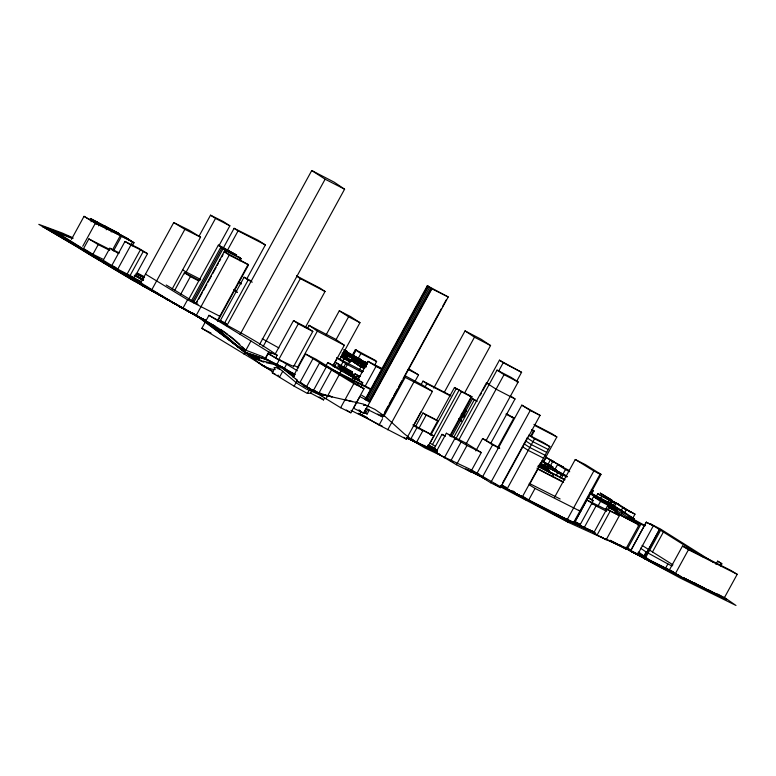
<?xml version="1.0" encoding="UTF-8"?>
<svg xmlns="http://www.w3.org/2000/svg" width="776" height="776" viewBox="0 0 776 776"><rect width="100%" height="100%" fill="white"/><g stroke="black" fill="none" stroke-linecap="round" stroke-linejoin="round"><path stroke-width="1.16" d="M448.227 296.965L427.295 285.762L431.902 288.837L448.227 296.965L382.539 416.954L365.874 408.632M274.006 367.514L279.554 367.979M71.421 239.386L84.041 216.339L95.7 223.09L130.106 240.347M91.034 221.761L92.179 219.666L90.22 218.473L91.723 219.22M82.741 246.293L95.351 223.245L84.041 216.339M95.923 224.186L97.068 222.091L92.179 219.666M109.542 249.387L88.862 238.911L83.585 248.543L92.936 254.256L103.383 259.436M98.61 225.835L99.755 223.74L97.068 222.091M106.205 229.774L107.36 227.678L104.712 226.068L118.864 233.401L90.579 218.522M92.936 254.256L98.212 244.615L88.862 238.911M111.259 231.976L112.404 229.88M119.388 252.966L109.823 248.213L103.227 260.261L117.719 269.175L134.326 277.75L147.518 253.655L138.758 248.301L124.984 241.462L111.793 265.557L116.051 267.613M112.287 250.309L120.319 235.642L95.351 223.245M113.451 251.017L121.483 236.35L120.319 235.642M130.814 245.1L132.58 241.86M117.719 269.175L130.911 245.08L124.984 241.462M132.289 245.837L134.006 242.694L127.953 238.989M127.216 273.899L140.407 249.804L130.911 245.08M130.048 275.625L143.24 251.531L140.407 249.804M173.727 222.566L140.747 282.803L151.883 289.594L184.863 229.356L173.727 222.566L189.383 230.336L200.547 237.165L172.194 288.953M198.966 236.302L210.529 215.185L223.226 221.499L229.861 225.806L218.871 245.876M174.658 290.476L184.407 272.667L199.965 280.699M184.62 273.918L185.765 271.823L182.845 269.941M186.017 272.289L215.505 218.425L210.529 215.185M180.653 294.395L190.401 276.586L184.407 272.667M198.326 316.453L182.796 308.45L187.54 299.779L145.5 274.132M188.84 299.041L218.347 245.148L236.593 254.994L218.347 245.148M191.09 301.457L220.597 247.554L240.046 257.816L238.659 257.099L241.094 258.709L239.939 260.823M192.846 301.175L221.771 248.339L220.597 247.554M223.119 248.378L234.1 228.319L258.33 240.366L265.373 244.935L246.865 278.739M193.457 302.853L222.964 248.96L221.771 248.339M195.833 303.445L224.186 251.666L248.165 264.432L248.514 264.907L217.619 321.322M196.415 303.377L197.57 301.263M198.724 299.148L202.196 292.804M203.351 290.69L206.823 284.355M207.978 282.241L211.45 275.897M212.614 273.782L216.087 267.448M217.241 265.334L218.395 263.219M219.55 261.105L220.714 258.99M221.868 256.875L223.022 254.761M224.186 252.646L225.341 250.532L222.964 248.96M227.659 249.891L238.067 230.879L234.1 228.319M196.221 315.415L229.221 255.139L224.186 251.666M263.394 365.661L201.838 328.335L208.957 315.328C232.005 328.112 255.595 340.053 277.187 355.243L275.548 358.24M217.503 320.44L248.165 264.432M227.504 324.998L220.326 320.585L244.071 277.216L251.298 280.999M224.4 323.379L248.145 280.01L244.071 277.216M226.776 325.736L311.748 170.536L334.165 182.147L344.592 189.198L259.62 344.389M240.153 334.398L325.125 179.198L311.748 170.536M243.809 353.992L244.906 351.994M246.002 349.995L250.929 340.984L208.957 315.328M263.074 346.639L300.322 278.613L296.548 276.072M264.926 358.987L268.758 351.984L277.187 355.243M265.159 359.084L269 352.081M270.174 354.952L271.27 352.954M275.267 353.924L293.522 320.585L308.033 328.17L312.806 331.439L293.415 366.864M278.894 359.278L298.294 323.854L293.522 320.585M324.61 397.904L323.514 399.912L310.681 393.131L307.393 393.442L294.133 386.167L272.26 372.81L275.005 367.805M276.644 364.798L279.389 359.792L292.484 366.02L294.424 365.593L298.653 367.805M305.259 327.627L325.047 291.485L320.333 288.313L296.675 275.994M279.486 377.233L282.774 371.229M284.423 368.222L286.616 364.225L279.389 359.792M307.364 328.49L309.071 325.367L335.222 339.015L344.311 345.262L332.904 366.097M297.383 367.601L317.345 331.139L309.071 325.367M292.872 377.039L305.492 353.992L315.871 359.162L364.031 388.698L350.839 412.793L340.645 407.72L297.004 380.977M294.133 386.167L296.325 382.161M299.827 382.704L313.019 358.609M326.065 334.98L339.306 310.798L350.529 316.55L359.977 322.68L339.83 359.472M335.901 339.936L348.57 316.802L339.306 310.798M307.393 393.442L309.032 390.435M310.681 393.131L311.777 391.133M326.007 365.7L327.724 362.557L343.002 370.288L353.487 377.155L351.77 380.298M333.185 365.36L337.123 358.182L347.318 364.555L362.305 372.393M318.383 394.082L331.575 369.987M334.281 367.155L336.58 362.964L352.469 372.024L351.324 374.119M344.709 356.853L345.853 354.758L356.989 360.51L359.113 361.897L357.959 363.993M342.895 360.898L344.049 358.803L340.344 356.388M339.432 367.873L340.577 365.777L336.58 362.964M340.703 366.156L342.944 362.053M339.422 374.071L341.139 370.928L327.724 362.557M326.036 398.777L339.228 374.682L305.492 353.992M343.477 367.62L345.727 363.517M352.546 354.787L355.379 349.617L375.4 360.413L376.602 361.567L374.905 364.671M345.068 368.658L347.318 364.555M353.138 355.185L355.961 350.024L355.379 349.617M348.152 364.322L350.587 360.113L364.332 368.173M353.138 355.437L355.961 350.024M358.046 358.687L360.879 353.526L355.961 350.277M353.866 375.933L355.01 373.838L360.229 376.515M359.23 370.074L360.956 366.932L350.587 360.113M354.021 380.987L355.165 378.892L346.3 373.275L362.751 382.752L361.606 384.847M356 378.736L357.726 375.594L355.01 373.838M340.645 407.72L353.837 383.625L339.228 374.682M357.785 379.328L358.929 377.233M358.182 379.357L368.028 361.373L381.811 368.454M357.212 385.43L358.357 383.334M360.976 387.331L362.12 385.235M365.011 386.506L376.011 366.408L368.028 361.373M365.079 399.485L427.295 285.762M366.175 398.457L376.059 380.405M377.223 378.281L380.706 371.908M381.87 369.783L385.362 363.42M386.526 361.296L390.008 354.923M391.172 352.799L394.664 346.426M395.828 344.301L408.613 320.944M409.776 318.82L413.269 312.447M414.423 310.322L420.243 299.701M421.407 297.577L424.889 291.213M426.053 289.089L427.799 285.898M365.612 399.921L427.818 286.295M366.194 400.319L428.4 286.703M405.024 375.739L422.959 385.323L432.426 391.414L406.304 439.129L379.076 425.083L359.831 413.831L360.995 411.707M367.339 401.046L429.545 287.43M368.503 401.755L430.709 288.139M431.902 288.837L363.76 413.288L365.729 408.884M369.939 401.202L431.563 288.643M366.379 408.225L364.08 412.434L367.135 414.025L369.444 409.815M365.612 413.22L367.921 409.02M384.556 412.502L388.039 406.129M389.203 404.005L392.695 397.632M393.849 395.508L397.341 389.135M398.505 387.02L401.997 380.647M403.151 378.523L441.525 308.441M442.689 306.316L446.171 299.943M379.076 425.083L382.558 418.73M383.722 416.605L405.198 377.378L432.426 391.414M387.728 429.788L413.85 382.083M415.092 381.152L418.536 374.866L408.68 368.707M421.261 384.304L422.998 381.132L450.837 395.585M425.112 386.875L426.849 383.703L422.998 381.132M433.745 388.087L465.057 330.896L481.149 339.257L490.558 345.553L464.465 393.219M414.122 424.297L421.009 411.726M415.47 426.635L422.93 413.016L434.492 418.894L437.674 420.912L430.224 434.531M410.669 439.187L417.003 427.625L413.123 425.18M418.72 428.682L426.17 415.063L422.93 413.016M416.586 442.194L422.92 430.631L421.222 429.565L433.784 435.947L427.45 447.51L415.936 441.66M444.318 392.258L474.466 337.191L465.057 330.896M436.49 420.359L454.484 387.486L472.012 396.875L450.536 436.102M430.68 435.297L456.22 388.65L454.484 387.486M456.22 388.65L459.072 390.134L430.05 443.135L435.326 446.229M432.397 444.706L461.419 391.696L459.072 390.134M437.043 450.72L434.075 448.809L441.99 434.347L445.162 435.986M446.365 433.221L435.811 452.505L456.443 464.737L470.731 471.847L481.285 452.573L466.609 443.484L446.365 433.221L466.997 445.463L481.285 452.573M449.711 436.005L471.187 396.779L468.946 395.275L472.012 396.875M451.651 436.878L472.545 398.719L476.736 400.891M453.97 436.985L474.281 399.873L472.545 398.719M444.289 457.898L454.843 438.624M455.58 439.226L486.426 382.888L489.491 384.469M480.344 395.081L481.508 392.966M482.662 390.852L499.453 360.171L521.588 372.305L516.37 381.821M458.8 439.934L497.018 370.113L510.947 377.281L518.184 381.986L486.329 440.167M498.599 371.19L503.226 362.731L499.453 360.171M450.652 461.109L461.206 441.835M465.823 444.493L504.041 374.672L497.018 370.113M456.443 464.737L466.997 445.463M475.824 450.914L482.614 438.527L499.734 448.111M490.577 443.6L515.022 398.951L510.443 395.935M482.614 438.527L492.605 444.803L476.774 473.719L471.779 470.576M497.494 447.868L513.751 418.186L511.5 416.683L514.575 418.283L506.466 413.792M482.226 477.434L521.802 405.15L540.067 415.373L500.491 487.658L490.665 482.759L482.226 477.434L486.523 479.616M490.665 482.759L530.231 410.485L521.802 405.15M502.489 483.128L524.033 443.765L529.785 447.5L545.101 455.269M524.207 443.445L527.641 437.179M530.551 436.277L533.461 430.971L531.958 429.972M531.385 436.374L534.286 431.068L532.443 429.846M507.097 488.938L534.538 438.818L528.786 435.094L543.025 442.301L549.854 446.598L522.413 496.718L507.097 488.938L501.344 485.213M540.988 463.078L542.143 460.983L552.929 467.084L542.143 460.983M529.892 483.817L537.923 469.15L563.599 482.497M541.018 464.106L542.162 462.011M543.181 461.943L556.848 436.975L551.969 433.735L533.937 424.385M543.763 461.836L546.062 457.646L554.52 462.001L545.615 457.083M543.763 464.979L544.917 462.884M544.907 466.425L546.052 464.329L556.538 470.188L546.052 464.329M548.011 464.281L550.31 460.09L563.366 467.123L550.31 460.09M559.797 515.671L528.718 499.987L535.052 488.414L529.164 484.738M547.226 468.054L548.37 465.959M550.368 465.813L552.667 461.623M554.743 469.703L557.614 464.465L569.38 470.537M552.58 476.668L553.734 474.572L537.981 466.075M556.004 475.814L557.721 472.671M559.612 477.686L561.329 474.543M562.571 474.805L565.432 469.567L557.614 464.465M561.242 478.54L562.969 475.397L540.853 463.417M554.607 497.212L575.258 459.499L585.414 464.63L601.002 474.359L574.463 522.82M567.295 519.454L593.834 470.983L575.258 459.499M573.571 522.617L600.1 474.146L598.024 472.856L601.002 474.359M587.791 497.843L590.39 493.759L607.511 502.557L614.33 507.048L613.185 509.143M574.725 521.957L587.917 497.862L593.174 500.52L591.448 503.663M591.564 493.914L593.281 490.772L591.293 489.452M591.826 499.822L593.543 496.679L610.596 505.545L617.599 510.239L600.556 501.374L593.543 496.679M579.982 525.003L591.855 503.314L593.514 504.157L586.782 499.938L607.191 510.075M596.628 495.815L597.772 493.72L605.241 497.62L609.276 500.268L608.132 502.363M584.192 527.641L596.065 505.952L591.855 503.314M600.614 498.454L601.759 496.359L597.772 493.72M597.685 506.612L600.556 501.374M605.668 509.308L607.395 506.165L621.721 513.421L638.192 523.732L623.118 516.108L609.276 507.679L608.132 509.774M609.16 503.799L610.877 500.656L613.03 501.771L614.592 502.8L612.875 505.942M593.621 533.044L606.813 508.949L619.384 515.642L606.192 539.737L593.621 533.044L596.54 534.528M610.663 502.169L611.808 500.074L600.284 493.138L611.808 500.074M609.917 504.293L611.633 501.15L610.877 500.656M610.712 504.817L612.439 501.674L611.633 501.15M597.016 535.168L610.208 511.074L606.813 508.949M614.35 506.505L616.066 503.362L611.992 500.986L619.976 505.147L631.363 512.519L629.22 511.413M621.159 510.608L622.885 507.465L634.981 514.158L632.692 518.349M621.256 514.41L622.4 512.315L616.096 508.096L624.166 512.121L634.516 519.057L622.4 512.315M624.612 512.849L626.339 509.706L622.885 507.465M627.697 517.893L628.841 515.798M637.823 525.216L638.968 523.121L629.2 517.029L645.36 525.73M605.445 538.67L625.854 549.01L639.046 524.915L614.883 512.228L639.046 524.915M625.786 547.216L627.716 548.263L640.908 524.169L644.07 525.759M630.452 551.096L646.282 522.19L653.363 525.769L637.533 554.685L630.452 551.096L637.533 554.685M630.529 551.193L646.282 522.19M643.711 556.305L646.088 551.969L640.539 548.176M643.663 558.138L659.493 529.222L660.812 529.901L644.982 558.807L643.663 558.138L644.982 558.807M643.867 558.254L659.697 529.339L660.812 529.901M652.49 551.949L663.383 532.045M665.983 567.402L667.884 563.929L672.045 566.043M724.008 598.403L737.2 574.308L730.701 570.331L682.502 546.042L669.31 570.137L675.256 573.842L722.951 597.869M675.256 573.842L688.448 549.747L682.502 546.042M715.928 564.288L717.654 561.145L721.961 563.783L720.817 565.879M720.487 565.714L721.632 563.618L717.654 561.145M277.808 375.264L278.545 375.274M363.42 405.382L364.099 405.402M275.257 369.57C265.615 368.978 257.516 362.858 251.036 356.155M309.352 388.233L304.085 386.303L301.583 383.567L297.121 381.482L296.286 379.542M248.514 264.907L229.221 255.139M277.847 368.726L280.097 369.075M365.166 364.962L364.313 364.798L366.068 365.952M351.974 401.27L352.391 401.667L345.436 399.844M357.697 402.676L355.709 402.191M266.216 362.693L275.17 364.652L282.212 367.407M322.816 394.169L323.553 394.334M262.754 361.044L273.812 363.624L283.987 367.834L294.667 375.225M321.022 394.295L326.929 395.673M324.3 395.003L331.983 396.866M312.068 390.396L316.986 391.667M314.901 390.988L309.537 389.154L313.358 390.105M368.406 406.478L368.949 406.634L364.575 404.733M359.666 410.349L359.162 410.223L359.676 410.756M265.12 366.476L263.171 365.933L269.815 369.095M307.218 387.602L309.546 388.252M315.851 391.405L310.982 390.202L321.002 394.295M380.696 414.433L381.957 414.791M382.287 414.85L384.547 416.14L382.267 415.577M288.206 370.763L295.423 374.41M261.706 360.675L252.297 357.358L243.227 351.14L217.784 329.257L208.841 322.797L179.634 306.569L209.976 323.437L218.997 329.926L244.489 352.032L253.539 358.396L263.985 362.208M324.61 394.809L326.405 395.45L324.504 394.703M318.412 392.588L320.692 393.413M246.904 352.828C264.567 358.328 282.154 364.933 295.22 378.727M328.617 395.537L331.963 396.759M275.674 374.469L272.26 372.81M283.288 367.824L294.57 374.643M314.076 390.968L323.185 394.557M328.209 395.498L329.751 396.119M366.864 399.145L365.496 398.651L370.094 401.725L359.87 396.643L353.546 408.205L363.76 413.288M407.264 438.508L411.552 439.662L406.352 437.509M72.769 237.708L62.4 233.091L38.8 224.342L76.126 246.322A1831.069 1200.142 -63.5 0 0 103.955 263.093L131.852 279.758L182.428 307.81M73.06 238.339L47.937 228.319L109.988 265.955L61.905 236.864L45.813 227.611L42.496 226.524L81.431 249.329A1609.114 1071.19 -63.5 0 0 104.741 263.355L103.257 262.657L134.452 281.038M72.381 238.533L53.36 230.967L113.248 267.575L141.164 281.572M470.314 470.421L479.335 474.456L470.518 470.12M574.182 523.15L594.833 532.637M170.623 301.369L201.799 318.946L237.582 346.6L247.554 353.371L268.671 360.355L280.97 366.369L294.22 376.195M722.456 596.957L723.222 597.2M558.633 515.487L594.27 532.064M593.873 532.501L565.704 519.804M477.735 474.689L479.907 475.688M485.66 478.666L469.558 470.809M594.61 532.608L563.754 518.368L564.433 518.775M595.037 532.85L550.397 511.947M484.544 478.491L486.707 479.51M594.562 532.297L546.837 509.793L500.549 485.446M406.837 437.887L421.038 444.687M407.342 438.256L422.998 445.715L421.475 444.9M407.701 438.12L437.412 452.748M501.131 486.203L505.428 488.279M500.762 486.174L518.843 495.437M407.72 437.945L436.18 452.253M407.953 438.13L435.743 451.933M469.412 470.557L476.9 474.204M500.404 485.776L523.771 498.066M367.029 364.274L344.825 353.245M411.435 439.779L434.812 451.477M469.16 470.479L476.668 474.165M610.072 540.232L617.521 544.024M715.249 593.398L715.957 593.863L683.113 577.587M711.301 591.457L708.333 590.002L723.261 597.481M705.937 589.003L683.035 577.538M717.102 593.834L720.012 595.279M184.863 229.356L200.547 237.165M530.231 410.485L540.067 415.373M99.755 223.74L107.36 227.678M116.177 232.431L113.073 230.899L128.03 238.843L118.243 233.46M121.483 236.35L134.006 242.694M143.24 251.531L147.518 253.655M98.212 244.615L109.707 250.318M646.36 522.277L653.363 525.769M137.439 274.52L143.696 277.633M610.208 511.074L619.384 515.642M353.837 383.625L364.031 388.698M673.442 571.922L624.059 547.313M694.908 583.339L703.463 587.597M680.998 576.519L622.74 546.702M671.541 572.222C654.44 564.821 650.851 561.485 625.99 548.457M674.383 572.591L650.88 561.009L638.648 552.105M678.913 575.297L652.315 562.096L711.64 592.913L712.601 593.252L710.962 591.981L726.656 599.644L717.422 594.474L718.236 595.066M136.072 273.453L144.491 277.662M435.317 448.547L428.129 444.91M434.754 448.528L428.459 445.327M469.199 470.654L480.945 476.542M341.139 370.928L353.487 377.155M688.448 549.747L737.2 574.308M137.323 273.006L144.317 276.731M141.62 282.125L115.799 269.078L180.662 307.15M627.716 548.263L630.878 549.854M359.831 413.831L367.252 417.566M470.043 471.11L481.741 477.007M593.834 470.983L600.1 474.146M376.011 366.408L382.296 369.58M609.276 507.679L612.012 509.056L607.395 506.165M325.988 366.262L371.355 389.154M333.738 370.899L371.452 389.94M596.065 505.952L606.609 511.287M143.638 279.641L135.519 275.305M529.213 483.37L560.127 498.968M578.809 510.259L580.797 511.258M535.052 488.414L579.905 511.054M580.167 524.275L574.909 521.617L580.681 525.245M502.169 485.291L506.427 487.444M512.538 490.868L514.575 491.897M611.362 541.212L625 547.827M437.945 453.582L440.07 454.658M358.163 413.249L363.566 415.975M314.115 391.744L322.7 396.08M351.004 410.368L382.471 426.257M600.44 536.497L606.192 539.737M547.914 510.453L510.385 490.704L501.529 485.349M526.875 500.219L517.65 495.136M534.538 438.818L549.854 446.598M548.273 449.488L532.957 441.719L527.195 437.984M546.692 452.379L531.366 444.609L525.614 440.875M543.52 458.16L528.204 450.39L522.452 446.656M355.165 378.892L362.751 382.752M426.17 415.063L437.674 420.912M413.113 424.695L433.784 435.947M417.003 427.625L422.92 430.631M411.222 438.702L413.336 439.779M413.627 440.69L415.606 441.699M483.458 477.987L467.656 469.703M538.689 506.01L551.755 512.742M492.605 444.803L499.589 448.373M477.774 474.223L481.76 476.26M360.879 353.526L376.602 361.567M325.125 179.198L344.592 189.198M238.067 230.879L265.373 244.935M348.57 316.802L359.977 322.68M238.377 281.94L241.375 283.473M375.72 365.748L382.19 369.075M346.804 352.323L348.957 353.429M366.485 362.751L361.325 360.103L365.477 362.79M463.243 412.803L465.299 413.86M462.253 413.356L464.213 414.365M343.496 352.469L356.611 360.161L342.226 352.75M461.662 413.375L464.698 414.937M185.765 271.823L200.644 279.457M366.35 365.147L357.493 361.247L365.661 366.369M341.683 356.048L351.974 361.344M354.031 362.402L362.576 367.252L356.378 364.06M350.18 360.869L344.961 358.415L350.345 361.936M360.956 366.932L364.012 368.503M626.339 509.706L634.981 514.158M357.726 375.594L359.812 376.67M215.505 218.425L229.861 225.806M504.041 374.672L518.184 381.986M515.022 398.951L496.106 389.174L486.426 382.888M408.079 369.463L418.536 374.866M464.62 409.961L466.686 411.028M463.961 410.378L466.027 411.445M463.66 411.164L465.765 412.25M343.768 349.656L346.969 351.305L345.252 350.18M344.321 350.568L361.005 359.589L344.321 350.995M367.611 363.168L365.467 362.072L367.087 363.129M343.778 351.247L367.349 363.798M367.271 363.886L343.623 351.431M343.884 352.207L363.391 362.819M462.089 414.19L464.213 415.286M359.113 361.897L345.853 354.758M342.682 354.205L347.92 357.329L341.779 354.166M565.432 469.567L569.72 471.769M365.913 366.941L351.169 358.851L366.194 366.844M358.541 365.283L364.671 368.445M344.049 358.803L350.209 361.985M459.091 419.525L461.235 420.631M459.246 420.068L461.39 421.184M564.938 479.714L545.829 469.829L564.744 479.888M434.075 448.809L437.247 450.449M431.582 449.896L410.494 439.177L437.693 453.233M225.341 250.532L241.094 258.709M534.654 425.471L556.848 436.975M426.849 383.703L450.41 395.925M461.08 416.44L463.214 417.546M190.401 276.586L198.598 280.825M342.216 355.233L354.477 362.023L342.264 355.699M458.723 418.778L460.857 419.874M459.033 419.428L461.157 420.534M567.013 476.668L557.818 471.895L566.422 476.891M591.661 489.937L593.281 490.772M601.759 496.359L609.276 500.268M539.436 464.261L549.049 469.247L540.144 463.359M539.039 465.28L549.544 471.042L538.602 465.377M590.643 493.478L608.306 502.412L590.167 492.605M538.049 466.434L553.734 474.572M614.33 507.048L598.199 498.706L590.09 493.652M187.54 299.779L220.258 316.501L219.918 316.036M202.468 318.655L205.601 320.226M201.838 328.335L210.994 333.079M618.317 544.383L620.441 545.48M474.466 337.191L490.558 345.553M300.322 278.613L325.047 291.485M505.933 414.122L513.751 418.186M461.419 391.696L471.187 396.779M474.281 399.873L477.133 401.357M532.239 430.011L534.286 431.068M531.502 429.962L533.461 430.971M364.507 368.193L360.229 365.971L362.217 367.3M566.548 475.824L553.24 468.908L567.343 476.745M540.484 463.718L562.969 475.397M536.963 468.19L562.648 481.537M198.006 304.347L166.229 285.005M278.923 347.978L262.249 338.714M619.646 545.13L624.942 547.885M503.226 362.731L521.588 372.305M248.145 280.01L252.278 282.163M298.294 323.854L312.806 331.439M336.726 357.552L363.401 371.423M612.439 501.674L614.592 502.8M220.326 320.585L226.524 323.825M619.82 545.091L621.945 546.207M317.345 331.139L344.311 345.262M234.624 290.311L236.748 291.427M340.577 365.777L352.469 372.024M624.234 547.439L647.669 559.428L638.066 552.366M344.447 371.626L359.104 379.367M344.651 372.179L359.298 379.91M217.542 320.1L218.667 320.798M503.973 487.435L510.947 491.13M364.225 367.659L361.005 365.787L364.507 367.494L363.915 367.116M185.309 309.469L174.008 303.426L205.786 321.128L214.748 327.579L240.521 348.987L249.649 355.136L259.776 358.716L249.503 355.01L240.201 348.734L213.856 327.084L204.709 320.536L136.576 282.086L49.276 229.017M190.43 312.282L206.397 320.847M527.098 499.851L540.067 506.815M625.708 548.273L649.473 560.796L622.4 546.517M205.941 320.75L182.952 308.373M134.811 275.703L142.774 280.02M135.024 275.228L143.337 279.729M638.968 523.121L640.908 524.169M515.574 493.575L527.864 500.297M517.01 494.399L569.225 522.539L560.146 516.991L565.685 519.794M438.091 453.504L440.176 454.649M646.088 551.969L667.884 563.929M134.258 275.305L143.104 280.155M319.12 397.002L321.186 398.146M720.438 595.502L721.098 595.871M141.251 285.131L188.733 311.089L197.929 316.831L233.013 342.895L242.122 348.793L262.54 356.572L271.794 362.217L297.179 383.46L306.423 389.106L316.453 393.325L363.605 404.131L374.915 409.389L385.187 416.557L404.189 433.716L414.103 441.525L424.802 447.907L469.926 469.189L502.344 487.774L568.527 522.442L625.349 548.283L680.077 577.965L735.987 605.464L724.057 597.21M450.526 460.498L452.592 461.671M308.809 387.971L300.205 382.248M310.914 389.174L313.019 390.367M161.34 295.889L105.546 262.831L54.805 231.102M526.875 500.21L511.103 491.363M377.718 414.045L379.483 415.073M450.303 460.43L453.194 462.118M363.43 413.094L360.268 411.154M217.406 319.479L220.976 321.817M143.298 280.029L137.08 276.334M503.052 486.542L507.281 489.055M721.67 596.191L722.912 596.967M561.766 517.437L562.445 517.844M427.634 445.812L437.237 451.797M126.459 238.251L132.531 241.957M361.694 395.265L366.602 398.263M109.823 248.213L118.408 253.461M286.616 364.225L297.353 370.773M364.196 412.221L367.135 414.025M194.194 314.193L212.488 326.327L238.416 347.279M152.921 290.224L182.796 308.45M346.348 410.038L350.839 412.793M427.634 446.084L437.043 452.127M250.929 340.984L268.758 351.984M465.833 468.811L470.731 471.847M281.484 361.199L268.215 353.516L279.321 360.394M264.15 365.962L272.153 370.909M261.881 365.079L272.987 371.956M588.13 497.368L593.174 500.52M672.957 564.85L642.091 545.392M522.83 496.31L528.718 499.987M380.997 415.985L382.539 416.954M622.1 546.653L625.854 549.01M713.309 562.251L660.502 529.028L650.172 523.722L702.697 556.78M520.463 495.486L522.413 496.718M493.895 483.487L500.491 487.658M423.774 445.191L427.45 447.51M238.397 282.076L241.414 283.987M205.271 320.721C218.386 327.239 233.537 338.152 244.537 349.772M616.066 503.362L625.999 509.745M441.99 434.347L444.958 436.267M344.709 350.539L349.142 353.41M360.462 360.113L363.42 362.033M617.25 503.42L619.432 504.856L613.234 501.335M362.46 362.188L365.942 364.477M227.543 251.075L228.125 251.463M461.177 414.656L464.096 416.605M358.784 410.077L360.753 411.425M192.885 313.058L196.25 315.376M403.665 437.295L406.304 439.129M233.557 289.749L237.495 292.494M280.97 366.369L294.162 376.244M694.801 582.999L701.048 587.529M707.799 590.808L704.259 588.227M278.438 365.224L293.289 376.806M295.811 378.921L297.567 380.25M321.962 398.738L323.514 399.912M258.728 362.324L261.289 364.468M238.154 342.924L239.794 344.495M242.257 346.843L245.536 349.986M213.002 324.969A293.28 194.631 -63.5 0 1 214.913 326.036M220.549 329.441A293.28 194.631 -63.5 0 1 227.814 334.446M229.58 335.775A293.28 194.631 -63.5 0 1 237.32 342.168M319.508 362.993L306.316 387.088L313.038 391.201L326.23 367.106L319.508 362.993M112.539 267.458L110.561 266.478L173.339 303.028L112.539 267.458M614.223 505.865L608.462 502.916L623.574 511.898L614.223 505.865M347.144 370.734L337.87 365.903L353.681 374.614L347.144 370.734M354.875 376.166L339.529 368.086L356.553 377.369L354.875 376.166M166.704 299.39L167.858 300.031L166.704 299.39"/></g></svg>
